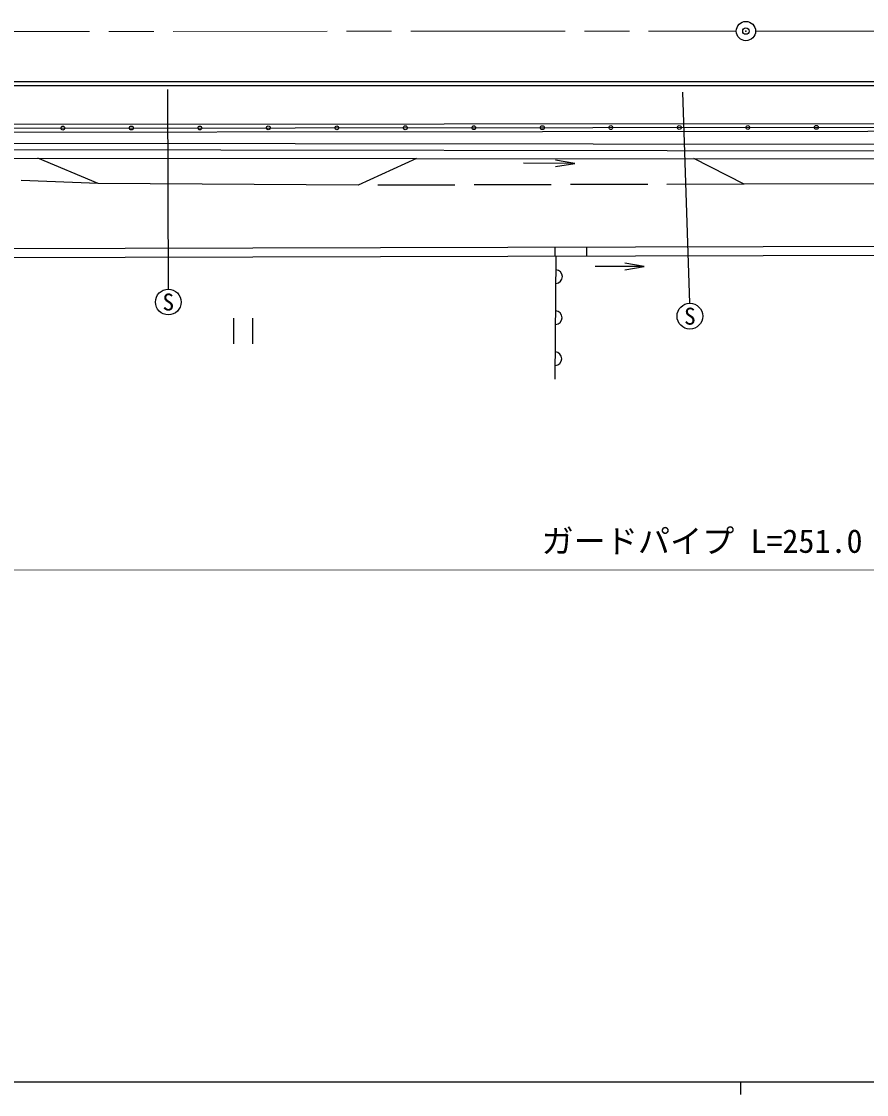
# Model space of a CAD drawing. Units: millimetres, scale not verified. Extents: x 40000 to 680000, y 20000 to 380000.
# Drawn here: x 212071 to 277808, y 204000 to 287461 of the extents above; entities that cross this region are included whole.
import ezdxf
from ezdxf.enums import TextEntityAlignment as Align

# ---------------------------------------------------------------- set-up
doc = ezdxf.new("R2010")
doc.units = ezdxf.units.MM
doc.header["$LTSCALE"] = 1000
doc.header["$PDMODE"] = 32
doc.header["$PDSIZE"] = 500
doc.linetypes.add('CHAIN', pattern=[18.5, 12, -1.5, 3.5, -1.5])
doc.linetypes.add('DASHED', pattern=[7.5, 6, -1.5])
for name, color, linetype, lineweight in [('M-BGD', 7, 'Continuous', 25), ('M-BGD-EXST', 7, 'Continuous', 25), ('M-BMK', 2, 'CHAIN', 13), ('M-BMK-SRVR', 3, 'Continuous', 25), ('M-STR-HTXT', 7, 'Continuous', 13), ('M-TTL-BAND', 7, 'Continuous', 25)]:
    doc.layers.add(name, color=color, linetype=linetype, lineweight=lineweight)
doc.layers.add('M-OTRS', color=6, linetype='Continuous')
doc.styles.add('ＭＳ ゴシック', font='')
doc.styles.get('ＭＳ ゴシック').set_extended_font_data('MS Gothic')

# ---------------------------------------------------------------- blocks, each defined once
blk = doc.blocks.new('open_arrow')
at = {"color": 0, "linetype": 'Continuous', "lineweight": -2}
blk.add_lwpolyline([(7.5, 1.25), (0, 0), (7.5, -1.25)], dxfattribs=at)

msp = doc.modelspace()

# ---------------------------------------------------------------- linework, layer by layer
at = {"layer": 'M-BGD'}
for p, q in [((152186, 282775), (306228, 282797)), ((152186, 282475), (306224, 282497)), ((151321, 279411), (303213, 279549)), ((154010, 279113), (303208, 279249)), ((151256, 278087), (302872, 277878)), ((151255, 277587), (302872, 277378)), ((189813, 276838), (242802, 276804)), ((218038, 274855), (213352, 276823)), ((242802, 276804), (238250, 274717)), ((242802, 276804), (292026, 276771)), ((268283, 274809), (264369, 276790)), ((238250, 274717), (218038, 274855)), ((288453, 274847), (268283, 274809)), ((182877, 269721), (305062, 270058)), ((253570, 269916), (253572, 269216)), ((256019, 269922), (256021, 269222)), ((182721, 269021), (305055, 269357)), ((253589, 259635), (253656, 269216))]:
    msp.add_line(p, q, dxfattribs=at)
at = {"layer": 'M-BGD', "linetype": 'DASHED'}
for p, q in [((218038, 274855), (187890, 276036)), ((268283, 274809), (238250, 274717))]:
    msp.add_line(p, q, dxfattribs=at)
at = {"layer": 'M-BGD'}
msp.add_lwpolyline([(151322, 278811), (303203, 278949), (363787, 277037), (400577, 277266)], dxfattribs=at)
for centre in [(215287, 279169), (220616, 279174), (225945, 279179), (231273, 279184), (236602, 279188), (241930, 279193), (247259, 279198), (252587, 279203), (257916, 279208), (263244, 279213), (268573, 279217), (273901, 279222)]:
    msp.add_circle(centre, 150, dxfattribs=at)
for centre in [(253612, 267619), (253589, 264426), (253567, 261232)]:
    msp.add_arc(centre, 533, 273.18204, 86.01313, dxfattribs=at)
at = {"layer": 'M-BGD-EXST'}
for p, q in [((223439, 282177), (223492, 266639)), ((263485, 281970), (264034, 265538)), ((255120, 276425), (251114, 276438)), ((260512, 268414), (256708, 268397)), ((228569, 264393), (228569, 262393)), ((230069, 262393), (230069, 264393))]:
    msp.add_line(p, q, dxfattribs=at)
for centre in [(223495, 265639), (264067, 264539)]:
    msp.add_circle(centre, 1000, dxfattribs=at)
at = {"layer": 'M-BMK'}
for p, q in [((168360, 286667), (267673, 286711)), ((269173, 286711), (368598, 286677))]:
    msp.add_line(p, q, dxfattribs=at)
at = {"layer": 'M-BMK-SRVR'}
msp.add_circle((268423, 286711), 750, dxfattribs=at)
at = {"layer": 'M-OTRS'}
msp.add_point((268423, 286711), dxfattribs=at)
at = {"layer": 'M-STR-HTXT'}
msp.add_line((151729, 244839), (401668, 244739), dxfattribs=at)
at = {"layer": 'M-TTL-BAND'}
for p, q in [((40000, 205000), (579000, 205000)), ((268000, 205000), (268000, 204000))]:
    msp.add_line(p, q, dxfattribs=at)

# ---------------------------------------------------------------- block references
at = {"layer": 'M-BGD-EXST', "xscale": 200, "yscale": 200}
for p, rotation in [((255120, 276425), 179.8), ((260512, 268414), 180.3)]:
    msp.add_blockref('open_arrow', p, dxfattribs=dict(at, rotation=rotation))

# ---------------------------------------------------------------- texts
at = {"layer": 'M-BGD-EXST', "style": 'ＭＳ ゴシック'}
for p in [(223495, 265639), (264067, 264539)]:
    msp.add_text('S', height=1320, dxfattribs=at).set_placement(p, align=Align.MIDDLE_CENTER)
at = {"layer": 'M-STR-HTXT', "style": 'ＭＳ ゴシック'}
msp.add_text('ガードパイプ L=251.0', height=1833, dxfattribs=at).set_placement((252522, 245581), align=Align.BOTTOM_LEFT)

doc.saveas('drawing.dxf')
